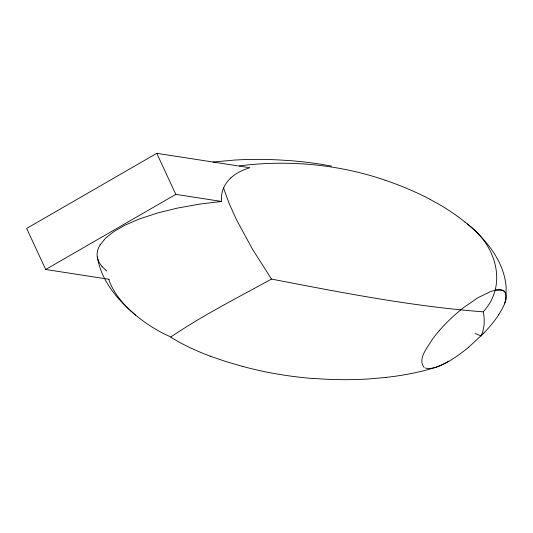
<?xml version="1.0" encoding="UTF-8"?>
<svg xmlns="http://www.w3.org/2000/svg" width="533" height="533" viewBox="0 0 533 533"><rect width="100%" height="100%" fill="white"/><g stroke="black" fill="none" stroke-linecap="round" stroke-linejoin="round"><path stroke-width="0.8" d="M221.442 198.616L221.548 201.447L199.449 204.139L177.256 208.13L157.708 212.947L139 219.103L124.602 225.379L113.869 231.575L105.694 238.058L100.131 244.807M505.877 299.166L506.177 287.514A192.606 111.204 0 0 0 501.766 268.192C495.184 251.296 482.791 237.318 469.22 225.599M498.708 314.717C502.419 308.274 507.736 300.765 505.57 292.983M137.554 316.722A189.848 109.605 0 0 0 163.218 333.458L170.96 337.023A29.382 16.963 0 0 1 171.932 336.236C203.679 314.836 237.984 297.534 271.477 279.072C341.56 292.604 411.922 306.395 483.198 311.825C508.649 284.156 495.197 243.994 467.214 223.893M439.172 330.786L438.273 331.832A250.257 144.483 0 0 0 432.03 339.794C427.733 347.383 417.139 358.922 424.175 367.517M483.977 332.998L468.754 347.163M230.896 177.855L232.461 176.51A49.296 28.462 0 0 1 245.813 169.094L249.837 167.722L156.769 153.324L26.65 228.444L45.698 269.491L109.232 279.319M432.01 368.416C442.43 365.651 451.784 359.988 460.412 353.672A233.374 134.736 0 0 0 468.747 347.163M45.698 269.491L175.817 194.372L221.548 201.447M448.893 361.254C441.757 364.932 433.729 369.855 425.387 368.096M495.877 290.059L501.74 289.979L503.938 290.958L505.364 292.57L503.325 290.572L500.121 289.732L495.877 290.059L490.567 291.564L478.028 297.694L464.016 307.314A232.228 134.076 0 0 0 460.565 310.059L457.467 312.644A277.04 159.947 0 0 0 439.185 330.786M239.344 165.876C288.113 159.693 338.388 164.217 384.966 180.134M213.107 162.039L234.727 160.053A229.223 132.344 0 0 1 278.133 159.907L289.479 160.593A238.597 137.754 0 0 1 319.7 164.064L331.579 166.096M385.919 377.464L368.15 378.996A229.223 132.344 0 0 1 324.744 379.143L313.391 378.457M242.175 366.318L225.879 361.554L210.162 356.164M385.112 180.167L394.593 183.559A277.426 160.173 0 0 1 422.802 195.658A250.796 144.796 0 0 1 427.386 197.95L438.119 203.786A255.867 147.721 0 0 1 465.003 222.094M475.116 333.558L481.119 335.917L481.879 334.064A106.48 61.475 0 0 0 484.204 320.813A125.455 72.428 0 0 0 483.478 313.137L483.198 311.825M170.733 337.236L179.041 342.059A215.519 124.429 0 0 0 210.175 356.151M465.016 222.088L468.88 225.292M137.201 316.429L135.322 314.883M106.64 270.991L102.056 266.54M133.99 313.757L135.655 315.156M132.677 312.624L134.649 314.303M133.656 313.451C120.098 301.738 107.666 287.747 101.103 270.857A192.859 111.344 0 0 1 97.339 256.979A45.938 26.523 0 0 0 98.285 260.417A48.789 28.169 0 0 0 102.069 266.54M132.67 312.585C122.457 303.39 113.109 292.437 108.672 279.232M271.477 279.072L252.336 248.951L236.372 219.523L229.303 203.846L224.153 189.741L223.607 187.956L225.326 184.591A57.011 32.913 0 0 1 230.889 177.849M156.769 153.324L175.817 194.372M505.89 299.166A78.091 45.085 0 0 1 504.458 303.83M498.768 314.73A242.995 140.292 0 0 1 483.904 332.972M97.259 256.979A49.209 28.409 0 0 1 100.204 244.827M432.07 368.483A173.358 100.084 0 0 1 385.892 377.384M313.371 378.557A245.52 141.751 0 0 1 242.195 366.291M221.495 198.616A79.59 45.951 0 0 1 223.554 187.949"/></g></svg>
